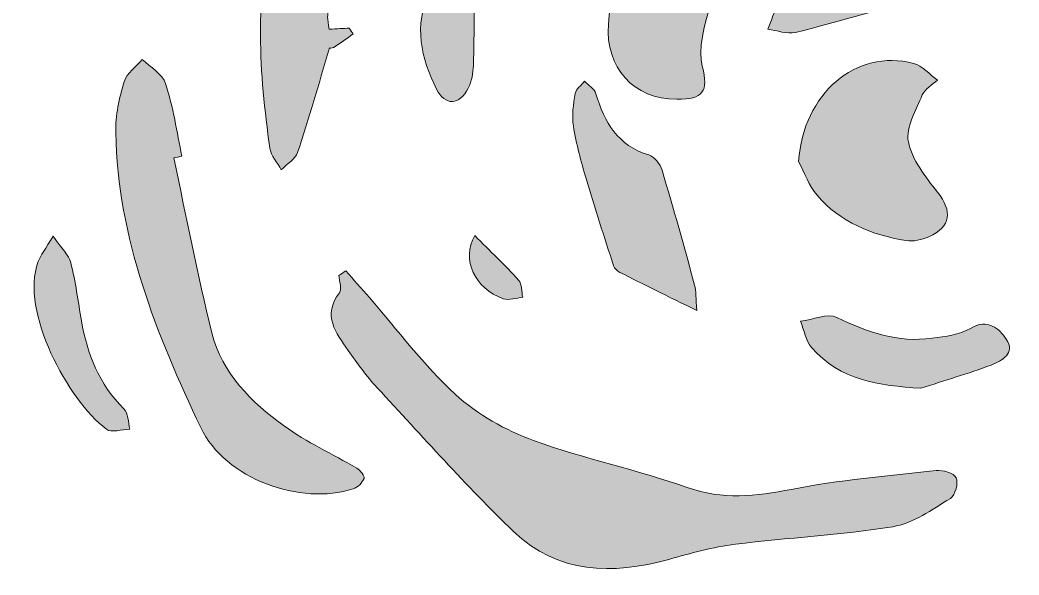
# Model space of a CAD drawing. Header units: centimetres. Extents: x -3.2 to 24.3, y 7.3 to 22.4.
# Drawn here: x 13.355 to 17.413, y 10.829 to 13.083 of the extents above; entities that cross this region are included whole.
import ezdxf

# ---------------------------------------------------------------- set-up
doc = ezdxf.new("R2010")
doc.units = ezdxf.units.CM
doc.header["$MEASUREMENT"] = 0
doc.layers.add('Layer 1', color=7, linetype='Continuous', lineweight=0)

msp = doc.modelspace()

# ---------------------------------------------------------------- hatches: boundary and pattern name
at = {"layer": 'Layer 1', "true_color": 0x000000, "transparency": 33554687}
h = msp.add_hatch(color=18, dxfattribs=at)
h.dxf.hatch_style = 2
edge = h.paths.add_edge_path()
edge.add_spline(control_points=[(14.6108, 13.0454), (14.6433, 13.0473), (14.668, 13.0488), (14.6927, 13.0502), (14.698, 13.0423), (14.7033, 13.0344), (14.7086, 13.0265), (14.6821, 13.008), (14.6561, 12.9888), (14.6288, 12.9716), (14.6219, 12.9673), (14.6109, 12.9696), (14.6125, 12.9697), (14.5687, 12.8242), (14.5289, 12.6836), (14.4826, 12.5452), (14.4733, 12.5175), (14.4391, 12.498), (14.4164, 12.4747), (14.4005, 12.504), (14.3745, 12.5318), (14.3702, 12.5627), (14.3271, 12.8684), (14.3055, 13.1742), (14.3855, 13.4783), (14.3976, 13.5245), (14.4043, 13.5728), (14.4076, 13.6205), (14.4276, 13.9138), (14.5632, 14.1587), (14.7329, 14.3872), (14.8091, 14.4898), (14.9011, 14.5805), (14.983, 14.679), (15.1055, 14.8261), (15.2622, 14.9059), (15.449, 14.9419), (15.5835, 14.9678), (15.7144, 15.0119), (15.847, 15.0477), (15.9149, 15.0661), (15.9822, 15.0903), (16.0513, 15.0993), (16.0853, 15.1037), (16.1229, 15.0794), (16.1589, 15.0681), (16.1362, 15.0408), (16.1184, 15.0059), (16.09, 14.9873), (15.9372, 14.8877), (15.7772, 14.7988), (15.6287, 14.6934), (15.4827, 14.5898), (15.3368, 14.4816), (15.2106, 14.3556), (15.0876, 14.2327), (14.9705, 14.0956), (14.885, 13.9453), (14.7455, 13.7003), (14.6456, 13.4354), (14.6112, 13.1511), (14.6089, 13.1321), (14.6054, 13.1131), (14.6047, 13.094), (14.6042, 13.0816), (14.6076, 13.0691), (14.6108, 13.0454)], knot_values=[0, 0, 0, 0, 1, 1, 1, 2, 2, 2, 3, 3, 3, 4, 4, 4, 5, 5, 5, 6, 6, 6, 7, 7, 7, 8, 8, 8, 9, 9, 9, 10, 10, 10, 11, 11, 11, 12, 12, 12, 13, 13, 13, 14, 14, 14, 15, 15, 15, 16, 16, 16, 17, 17, 17, 18, 18, 18, 19, 19, 19, 20, 20, 20, 21, 21, 21, 22, 22, 22, 22], degree=3, periodic=0)
h = msp.add_hatch(color=18, dxfattribs=at)
h.dxf.hatch_style = 2
edge = h.paths.add_edge_path()
edge.add_spline(control_points=[(19.4382, 13.2004), (19.3968, 13.2305), (19.359, 13.2692), (19.3131, 13.2892), (19.1207, 13.3727), (18.9184, 13.3919), (18.7106, 13.3722), (18.5493, 13.3568), (18.3869, 13.3304), (18.2261, 13.337), (18.0101, 13.3459), (17.8084, 13.2879), (17.6012, 13.2497), (17.422, 13.2167), (17.2374, 13.2116), (17.0589, 13.1761), (16.872, 13.1388), (16.6899, 13.0777), (16.5044, 13.0324), (16.4702, 13.024), (16.4298, 13.0409), (16.3923, 13.0461), (16.4085, 13.0793), (16.4159, 13.1262), (16.4425, 13.1432), (16.534, 13.2017), (16.6335, 13.2475), (16.7274, 13.3025), (16.773, 13.3292), (16.8129, 13.3656), (16.8554, 13.3976), (16.853, 13.4102), (16.8506, 13.4227), (16.8482, 13.4353), (16.7717, 13.4353), (16.6944, 13.4422), (16.6188, 13.4336), (16.5192, 13.4223), (16.4134, 13.416), (16.324, 13.3763), (16.204, 13.3231), (16.0937, 13.0229), (16.1264, 12.8951), (16.1529, 12.7914), (16.1297, 12.7614), (16.0225, 12.7611), (15.847, 12.7605), (15.7324, 12.891), (15.7448, 13.0666), (15.7724, 13.4562), (16.0271, 13.6591), (16.3781, 13.7388), (16.5825, 13.7853), (16.8001, 13.7721), (17.0062, 13.8133), (17.4759, 13.9072), (17.9306, 13.8038), (18.3893, 13.7368), (18.471, 13.7249), (18.5573, 13.7098), (18.6366, 13.7237), (18.764, 13.746), (18.8672, 13.8166), (18.9235, 13.9415), (18.9861, 14.0803), (19.0732, 14.2109), (19.045, 14.3771), (19.0401, 14.4061), (19.0675, 14.4603), (19.0923, 14.4695), (19.1243, 14.4813), (19.1752, 14.4698), (19.2066, 14.4502), (19.3103, 14.3855), (19.3248, 14.2203), (19.2636, 14.0843), (19.2157, 13.9778), (19.1896, 13.8615), (19.1541, 13.7495), (19.1337, 13.6852), (19.1662, 13.6472), (19.2242, 13.6383), (19.286, 13.6288), (19.352, 13.6215), (19.4123, 13.6331), (19.6221, 13.6735), (19.6803, 13.6445), (19.7562, 13.447), (19.7804, 13.3843), (19.8102, 13.3239), (19.837, 13.2622), (19.9019, 13.1128), (19.8698, 12.9929), (19.7527, 12.8834), (19.6368, 12.775), (19.5146, 12.7215), (19.3523, 12.7646), (19.1421, 12.8204), (18.9275, 12.8597), (18.7171, 12.9146), (18.6544, 12.9309), (18.5935, 12.9688), (18.5426, 13.0101), (18.516, 13.0317), (18.4973, 13.0853), (18.5042, 13.1184), (18.5091, 13.1417), (18.5624, 13.1689), (18.595, 13.1702), (18.7546, 13.1762), (18.9145, 13.177), (19.0742, 13.1741), (19.1904, 13.1719), (19.3063, 13.1609), (19.4224, 13.1538), (19.4277, 13.1693), (19.433, 13.1848), (19.4382, 13.2004)], knot_values=[0, 0, 0, 0, 1, 1, 1, 2, 2, 2, 3, 3, 3, 4, 4, 4, 5, 5, 5, 6, 6, 6, 7, 7, 7, 8, 8, 8, 9, 9, 9, 10, 10, 10, 11, 11, 11, 12, 12, 12, 13, 13, 13, 14, 14, 14, 15, 15, 15, 16, 16, 16, 17, 17, 17, 18, 18, 18, 19, 19, 19, 20, 20, 20, 21, 21, 21, 22, 22, 22, 23, 23, 23, 24, 24, 24, 25, 25, 25, 26, 26, 26, 27, 27, 27, 28, 28, 28, 29, 29, 29, 30, 30, 30, 31, 31, 31, 32, 32, 32, 33, 33, 33, 34, 34, 34, 35, 35, 35, 36, 36, 36, 37, 37, 37, 38, 38, 38, 39, 39, 39, 39], degree=3, periodic=0)
h = msp.add_hatch(color=18, dxfattribs=at)
h.dxf.hatch_style = 2
edge = h.paths.add_edge_path()
edge.add_spline(control_points=[(15.306, 13.7842), (15.3133, 13.7489), (15.329, 13.7207), (15.3208, 13.7056), (15.1819, 13.451), (15.2059, 13.1724), (15.1967, 12.8985), (15.1956, 12.8674), (15.1896, 12.8338), (15.1759, 12.8063), (15.1415, 12.7368), (15.0819, 12.7332), (15.0469, 12.8022), (14.9829, 12.9284), (14.9554, 13.0599), (15.0167, 13.1982), (15.0304, 13.229), (15.0308, 13.2662), (15.0346, 13.3007), (15.0518, 13.4548), (15.0779, 13.6055), (15.2009, 13.7165), (15.2263, 13.7394), (15.2589, 13.7543), (15.306, 13.7842)], knot_values=[0, 0, 0, 0, 1, 1, 1, 2, 2, 2, 3, 3, 3, 4, 4, 4, 5, 5, 5, 6, 6, 6, 7, 7, 7, 8, 8, 8, 8], degree=3, periodic=0)
h = msp.add_hatch(color=18, dxfattribs=at)
h.dxf.hatch_style = 2
edge = h.paths.add_edge_path()
edge.add_spline(control_points=[(16.5175, 12.509), (16.5362, 12.7828), (16.7501, 12.9691), (16.9841, 12.9064), (17.02, 12.8968), (17.0493, 12.8623), (17.0817, 12.8394), (17.0605, 12.8195), (17.0302, 12.8035), (17.02, 12.7791), (16.9941, 12.7172), (16.9518, 12.6464), (16.9633, 12.5886), (16.9778, 12.5152), (17.0326, 12.4461), (17.0815, 12.3842), (17.1431, 12.3061), (17.1371, 12.244), (17.046, 12.2029), (17.0181, 12.1904), (16.9828, 12.1823), (16.9534, 12.1872), (16.8144, 12.2104), (16.6864, 12.2616), (16.5925, 12.3712), (16.5593, 12.4101), (16.542, 12.4627), (16.5175, 12.509)], knot_values=[0, 0, 0, 0, 1, 1, 1, 2, 2, 2, 3, 3, 3, 4, 4, 4, 5, 5, 5, 6, 6, 6, 7, 7, 7, 8, 8, 8, 9, 9, 9, 9], degree=3, periodic=0)
h = msp.add_hatch(color=18, dxfattribs=at)
h.dxf.hatch_style = 2
edge = h.paths.add_edge_path()
edge.add_spline(control_points=[(13.9795, 12.5227), (14.0305, 12.2861), (14.076, 12.0481), (14.1342, 11.8133), (14.1753, 11.6475), (14.2954, 11.5312), (14.428, 11.4345), (14.5193, 11.368), (14.6248, 11.3211), (14.7227, 11.2634), (14.7369, 11.255), (14.7561, 11.2306), (14.7525, 11.2217), (14.7456, 11.2042), (14.7267, 11.1851), (14.7086, 11.1792), (14.4954, 11.1099), (14.1882, 11.2194), (14.0892, 11.4281), (13.9093, 11.8071), (13.7521, 12.1968), (13.744, 12.6262), (13.7427, 12.695), (13.7581, 12.7662), (13.7782, 12.8326), (13.7887, 12.867), (13.8263, 12.8933), (13.8516, 12.9232), (13.8844, 12.8908), (13.9338, 12.8639), (13.9465, 12.825), (13.9776, 12.7296), (13.9918, 12.6287), (14.0128, 12.53), (14.0017, 12.5276), (13.9906, 12.5251), (13.9795, 12.5227)], knot_values=[0, 0, 0, 0, 1, 1, 1, 2, 2, 2, 3, 3, 3, 4, 4, 4, 5, 5, 5, 6, 6, 6, 7, 7, 7, 8, 8, 8, 9, 9, 9, 10, 10, 10, 11, 11, 11, 12, 12, 12, 12], degree=3, periodic=0)
h = msp.add_hatch(color=18, dxfattribs=at)
h.dxf.hatch_style = 2
edge = h.paths.add_edge_path()
edge.add_spline(control_points=[(16.1041, 11.9029), (15.9842, 11.9622), (15.8877, 12.0095), (15.7918, 12.058), (15.7812, 12.0634), (15.7696, 12.0743), (15.7661, 12.0852), (15.7279, 12.2027), (15.6896, 12.3203), (15.6546, 12.4388), (15.6338, 12.5088), (15.6143, 12.5798), (15.603, 12.6517), (15.5961, 12.6948), (15.6026, 12.7412), (15.6102, 12.7848), (15.6133, 12.803), (15.6348, 12.8181), (15.6479, 12.8345), (15.6638, 12.8178), (15.6885, 12.8036), (15.6943, 12.7839), (15.7284, 12.6676), (15.7832, 12.5733), (15.9091, 12.535), (15.9317, 12.5281), (15.9555, 12.4974), (15.9629, 12.473), (16.0096, 12.3184), (16.0526, 12.1627), (16.095, 12.0068), (16.102, 11.9811), (16.1, 11.953), (16.1041, 11.9029)], knot_values=[0, 0, 0, 0, 1, 1, 1, 2, 2, 2, 3, 3, 3, 4, 4, 4, 5, 5, 5, 6, 6, 6, 7, 7, 7, 8, 8, 8, 9, 9, 9, 10, 10, 10, 11, 11, 11, 11], degree=3, periodic=0)
h = msp.add_hatch(color=18, dxfattribs=at)
h.dxf.hatch_style = 2
edge = h.paths.add_edge_path()
edge.add_spline(control_points=[(13.4896, 12.2056), (13.5245, 12.1547), (13.5535, 12.1287), (13.5614, 12.0975), (13.581, 12.0201), (13.5908, 11.9403), (13.6046, 11.8615), (13.6282, 11.7262), (13.6759, 11.6036), (13.777, 11.5046), (13.7951, 11.4869), (13.794, 11.4498), (13.8017, 11.4216), (13.7691, 11.4207), (13.7258, 11.4058), (13.7058, 11.4212), (13.5495, 11.5408), (13.3551, 11.9), (13.4282, 12.1), (13.4388, 12.1289), (13.4592, 12.154), (13.4896, 12.2056)], knot_values=[0, 0, 0, 0, 1, 1, 1, 2, 2, 2, 3, 3, 3, 4, 4, 4, 5, 5, 5, 6, 6, 6, 7, 7, 7, 7], degree=3, periodic=0)
h = msp.add_hatch(color=18, dxfattribs=at)
h.dxf.hatch_style = 2
edge = h.paths.add_edge_path()
edge.add_spline(control_points=[(15.2024, 12.2073), (15.2633, 12.1463), (15.3246, 12.0884), (15.3809, 12.0259), (15.3947, 12.0106), (15.392, 11.9804), (15.3968, 11.957), (15.3705, 11.9547), (15.3409, 11.9434), (15.3182, 11.9514), (15.2017, 11.9924), (15.1472, 12.1099), (15.2024, 12.2073)], knot_values=[0, 0, 0, 0, 1, 1, 1, 2, 2, 2, 3, 3, 3, 4, 4, 4, 4], degree=3, periodic=0)
h = msp.add_hatch(color=18, dxfattribs=at)
h.dxf.hatch_style = 2
edge = h.paths.add_edge_path()
edge.add_spline(control_points=[(14.6784, 12.0644), (14.7104, 12.0281), (14.7424, 11.992), (14.7742, 11.9556), (14.8895, 11.8234), (14.995, 11.6805), (15.1235, 11.5627), (15.2125, 11.4811), (15.3272, 11.4173), (15.4414, 11.3755), (15.6452, 11.301), (15.8603, 11.2573), (16.0651, 11.1849), (16.2096, 11.1338), (16.3437, 11.1489), (16.4882, 11.1771), (16.6816, 11.2149), (16.8793, 11.2316), (17.0756, 11.2533), (17.103, 11.2563), (17.1486, 11.2432), (17.1575, 11.2243), (17.1673, 11.2035), (17.1536, 11.1523), (17.1342, 11.1405), (17.0598, 11.0951), (16.9824, 11.0388), (16.8998, 11.0254), (16.6885, 10.9912), (16.4735, 10.9811), (16.2608, 10.9544), (16.1694, 10.9429), (16.0792, 10.9175), (15.9901, 10.8928), (15.7609, 10.8293), (15.5389, 10.8342), (15.3597, 11.0062), (15.1664, 11.1918), (14.9884, 11.3934), (14.8057, 11.5898), (14.7622, 11.6365), (14.7247, 11.6892), (14.6882, 11.7416), (14.6387, 11.8126), (14.5815, 11.8829), (14.6526, 11.9753), (14.6638, 11.9899), (14.6519, 12.0221), (14.6507, 12.0462), (14.6599, 12.0523), (14.6692, 12.0583), (14.6784, 12.0644)], knot_values=[0, 0, 0, 0, 1, 1, 1, 2, 2, 2, 3, 3, 3, 4, 4, 4, 5, 5, 5, 6, 6, 6, 7, 7, 7, 8, 8, 8, 9, 9, 9, 10, 10, 10, 11, 11, 11, 12, 12, 12, 13, 13, 13, 14, 14, 14, 15, 15, 15, 16, 16, 16, 17, 17, 17, 17], degree=3, periodic=0)
h = msp.add_hatch(color=18, dxfattribs=at)
h.dxf.hatch_style = 2
edge = h.paths.add_edge_path()
edge.add_spline(control_points=[(17.0137, 11.5877), (16.8426, 11.5991), (16.6858, 11.6189), (16.5704, 11.753), (16.5464, 11.7809), (16.5399, 11.8238), (16.5254, 11.8598), (16.5751, 11.8661), (16.6347, 11.8932), (16.6727, 11.875), (16.7967, 11.8156), (16.921, 11.7719), (17.0596, 11.7905), (17.1126, 11.7976), (17.1705, 11.8048), (17.215, 11.8308), (17.2868, 11.8728), (17.3319, 11.8292), (17.3611, 11.7868), (17.3995, 11.731), (17.3446, 11.6987), (17.2997, 11.682), (17.2057, 11.6471), (17.1092, 11.6187), (17.0137, 11.5877)], knot_values=[0, 0, 0, 0, 1, 1, 1, 2, 2, 2, 3, 3, 3, 4, 4, 4, 5, 5, 5, 6, 6, 6, 7, 7, 7, 8, 8, 8, 8], degree=3, periodic=0)

# ---------------------------------------------------------------- linework, layer by layer
at = {"layer": 'Layer 1', "color": 18, "lineweight": 0, "true_color": 0x000000}
for points, knots in [([(14.6108, 13.0454), (14.6433, 13.0473), (14.668, 13.0488), (14.6927, 13.0502), (14.698, 13.0423), (14.7033, 13.0344), (14.7086, 13.0265), (14.6821, 13.008), (14.6561, 12.9888), (14.6288, 12.9716), (14.6219, 12.9673), (14.6109, 12.9696), (14.6125, 12.9697), (14.5687, 12.8242), (14.5289, 12.6836), (14.4826, 12.5452), (14.4733, 12.5175), (14.4391, 12.498), (14.4164, 12.4747), (14.4005, 12.504), (14.3745, 12.5318), (14.3702, 12.5627), (14.3271, 12.8684), (14.3055, 13.1742), (14.3855, 13.4783), (14.3976, 13.5245), (14.4043, 13.5728), (14.4076, 13.6205), (14.4276, 13.9138), (14.5632, 14.1587), (14.7329, 14.3872), (14.8091, 14.4898), (14.9011, 14.5805), (14.983, 14.679), (15.1055, 14.8261), (15.2622, 14.9059), (15.449, 14.9419), (15.5835, 14.9678), (15.7144, 15.0119), (15.847, 15.0477), (15.9149, 15.0661), (15.9822, 15.0903), (16.0513, 15.0993), (16.0853, 15.1037), (16.1229, 15.0794), (16.1589, 15.0681), (16.1362, 15.0408), (16.1184, 15.0059), (16.09, 14.9873), (15.9372, 14.8877), (15.7772, 14.7988), (15.6287, 14.6934), (15.4827, 14.5898), (15.3368, 14.4816), (15.2106, 14.3556), (15.0876, 14.2327), (14.9705, 14.0956), (14.885, 13.9453), (14.7455, 13.7003), (14.6456, 13.4354), (14.6112, 13.1511), (14.6089, 13.1321), (14.6054, 13.1131), (14.6047, 13.094), (14.6042, 13.0816), (14.6076, 13.0691), (14.6108, 13.0454)], [0, 0, 0, 0, 1, 1, 1, 2, 2, 2, 3, 3, 3, 4, 4, 4, 5, 5, 5, 6, 6, 6, 7, 7, 7, 8, 8, 8, 9, 9, 9, 10, 10, 10, 11, 11, 11, 12, 12, 12, 13, 13, 13, 14, 14, 14, 15, 15, 15, 16, 16, 16, 17, 17, 17, 18, 18, 18, 19, 19, 19, 20, 20, 20, 21, 21, 21, 22, 22, 22, 22]), ([(14.6108, 13.0454), (14.6433, 13.0473), (14.668, 13.0488), (14.6927, 13.0502), (14.698, 13.0423), (14.7033, 13.0344), (14.7086, 13.0265), (14.6821, 13.008), (14.6561, 12.9888), (14.6288, 12.9716), (14.6219, 12.9673), (14.6109, 12.9696), (14.6125, 12.9697), (14.5687, 12.8242), (14.5289, 12.6836), (14.4826, 12.5452), (14.4733, 12.5175), (14.4391, 12.498), (14.4164, 12.4747), (14.4005, 12.504), (14.3745, 12.5318), (14.3702, 12.5627), (14.3271, 12.8684), (14.3055, 13.1742), (14.3855, 13.4783), (14.3976, 13.5245), (14.4043, 13.5728), (14.4076, 13.6205), (14.4276, 13.9138), (14.5632, 14.1587), (14.7329, 14.3872), (14.8091, 14.4898), (14.9011, 14.5805), (14.983, 14.679), (15.1055, 14.8261), (15.2622, 14.9059), (15.449, 14.9419), (15.5835, 14.9678), (15.7144, 15.0119), (15.847, 15.0477), (15.9149, 15.0661), (15.9822, 15.0903), (16.0513, 15.0993), (16.0853, 15.1037), (16.1229, 15.0794), (16.1589, 15.0681), (16.1362, 15.0408), (16.1184, 15.0059), (16.09, 14.9873), (15.9372, 14.8877), (15.7772, 14.7988), (15.6287, 14.6934), (15.4827, 14.5898), (15.3368, 14.4816), (15.2106, 14.3556), (15.0876, 14.2327), (14.9705, 14.0956), (14.885, 13.9453), (14.7455, 13.7003), (14.6456, 13.4354), (14.6112, 13.1511), (14.6089, 13.1321), (14.6054, 13.1131), (14.6047, 13.094), (14.6042, 13.0816), (14.6076, 13.0691), (14.6108, 13.0454)], [0, 0, 0, 0, 1, 1, 1, 2, 2, 2, 3, 3, 3, 4, 4, 4, 5, 5, 5, 6, 6, 6, 7, 7, 7, 8, 8, 8, 9, 9, 9, 10, 10, 10, 11, 11, 11, 12, 12, 12, 13, 13, 13, 14, 14, 14, 15, 15, 15, 16, 16, 16, 17, 17, 17, 18, 18, 18, 19, 19, 19, 20, 20, 20, 21, 21, 21, 22, 22, 22, 22]), ([(19.4382, 13.2004), (19.3968, 13.2305), (19.359, 13.2692), (19.3131, 13.2892), (19.1207, 13.3727), (18.9184, 13.3919), (18.7106, 13.3722), (18.5493, 13.3568), (18.3869, 13.3304), (18.2261, 13.337), (18.0101, 13.3459), (17.8084, 13.2879), (17.6012, 13.2497), (17.422, 13.2167), (17.2374, 13.2116), (17.0589, 13.1761), (16.872, 13.1388), (16.6899, 13.0777), (16.5044, 13.0324), (16.4702, 13.024), (16.4298, 13.0409), (16.3923, 13.0461), (16.4085, 13.0793), (16.4159, 13.1262), (16.4425, 13.1432), (16.534, 13.2017), (16.6335, 13.2475), (16.7274, 13.3025), (16.773, 13.3292), (16.8129, 13.3656), (16.8554, 13.3976), (16.853, 13.4102), (16.8506, 13.4227), (16.8482, 13.4353), (16.7717, 13.4353), (16.6944, 13.4422), (16.6188, 13.4336), (16.5192, 13.4223), (16.4134, 13.416), (16.324, 13.3763), (16.204, 13.3231), (16.0937, 13.0229), (16.1264, 12.8951), (16.1529, 12.7914), (16.1297, 12.7614), (16.0225, 12.7611), (15.847, 12.7605), (15.7324, 12.891), (15.7448, 13.0666), (15.7724, 13.4562), (16.0271, 13.6591), (16.3781, 13.7388), (16.5825, 13.7853), (16.8001, 13.7721), (17.0062, 13.8133), (17.4759, 13.9072), (17.9306, 13.8038), (18.3893, 13.7368), (18.471, 13.7249), (18.5573, 13.7098), (18.6366, 13.7237), (18.764, 13.746), (18.8672, 13.8166), (18.9235, 13.9415), (18.9861, 14.0803), (19.0732, 14.2109), (19.045, 14.3771), (19.0401, 14.4061), (19.0675, 14.4603), (19.0923, 14.4695), (19.1243, 14.4813), (19.1752, 14.4698), (19.2066, 14.4502), (19.3103, 14.3855), (19.3248, 14.2203), (19.2636, 14.0843), (19.2157, 13.9778), (19.1896, 13.8615), (19.1541, 13.7495), (19.1337, 13.6852), (19.1662, 13.6472), (19.2242, 13.6383), (19.286, 13.6288), (19.352, 13.6215), (19.4123, 13.6331), (19.6221, 13.6735), (19.6803, 13.6445), (19.7562, 13.447), (19.7804, 13.3843), (19.8102, 13.3239), (19.837, 13.2622), (19.9019, 13.1128), (19.8698, 12.9929), (19.7527, 12.8834), (19.6368, 12.775), (19.5146, 12.7215), (19.3523, 12.7646), (19.1421, 12.8204), (18.9275, 12.8597), (18.7171, 12.9146), (18.6544, 12.9309), (18.5935, 12.9688), (18.5426, 13.0101), (18.516, 13.0317), (18.4973, 13.0853), (18.5042, 13.1184), (18.5091, 13.1417), (18.5624, 13.1689), (18.595, 13.1702), (18.7546, 13.1762), (18.9145, 13.177), (19.0742, 13.1741), (19.1904, 13.1719), (19.3063, 13.1609), (19.4224, 13.1538), (19.4277, 13.1693), (19.433, 13.1848), (19.4382, 13.2004)], [0, 0, 0, 0, 1, 1, 1, 2, 2, 2, 3, 3, 3, 4, 4, 4, 5, 5, 5, 6, 6, 6, 7, 7, 7, 8, 8, 8, 9, 9, 9, 10, 10, 10, 11, 11, 11, 12, 12, 12, 13, 13, 13, 14, 14, 14, 15, 15, 15, 16, 16, 16, 17, 17, 17, 18, 18, 18, 19, 19, 19, 20, 20, 20, 21, 21, 21, 22, 22, 22, 23, 23, 23, 24, 24, 24, 25, 25, 25, 26, 26, 26, 27, 27, 27, 28, 28, 28, 29, 29, 29, 30, 30, 30, 31, 31, 31, 32, 32, 32, 33, 33, 33, 34, 34, 34, 35, 35, 35, 36, 36, 36, 37, 37, 37, 38, 38, 38, 39, 39, 39, 39]), ([(19.4382, 13.2004), (19.3968, 13.2305), (19.359, 13.2692), (19.3131, 13.2892), (19.1207, 13.3727), (18.9184, 13.3919), (18.7106, 13.3722), (18.5493, 13.3568), (18.3869, 13.3304), (18.2261, 13.337), (18.0101, 13.3459), (17.8084, 13.2879), (17.6012, 13.2497), (17.422, 13.2167), (17.2374, 13.2116), (17.0589, 13.1761), (16.872, 13.1388), (16.6899, 13.0777), (16.5044, 13.0324), (16.4702, 13.024), (16.4298, 13.0409), (16.3923, 13.0461), (16.4085, 13.0793), (16.4159, 13.1262), (16.4425, 13.1432), (16.534, 13.2017), (16.6335, 13.2475), (16.7274, 13.3025), (16.773, 13.3292), (16.8129, 13.3656), (16.8554, 13.3976), (16.853, 13.4102), (16.8506, 13.4227), (16.8482, 13.4353), (16.7717, 13.4353), (16.6944, 13.4422), (16.6188, 13.4336), (16.5192, 13.4223), (16.4134, 13.416), (16.324, 13.3763), (16.204, 13.3231), (16.0937, 13.0229), (16.1264, 12.8951), (16.1529, 12.7914), (16.1297, 12.7614), (16.0225, 12.7611), (15.847, 12.7605), (15.7324, 12.891), (15.7448, 13.0666), (15.7724, 13.4562), (16.0271, 13.6591), (16.3781, 13.7388), (16.5825, 13.7853), (16.8001, 13.7721), (17.0062, 13.8133), (17.4759, 13.9072), (17.9306, 13.8038), (18.3893, 13.7368), (18.471, 13.7249), (18.5573, 13.7098), (18.6366, 13.7237), (18.764, 13.746), (18.8672, 13.8166), (18.9235, 13.9415), (18.9861, 14.0803), (19.0732, 14.2109), (19.045, 14.3771), (19.0401, 14.4061), (19.0675, 14.4603), (19.0923, 14.4695), (19.1243, 14.4813), (19.1752, 14.4698), (19.2066, 14.4502), (19.3103, 14.3855), (19.3248, 14.2203), (19.2636, 14.0843), (19.2157, 13.9778), (19.1896, 13.8615), (19.1541, 13.7495), (19.1337, 13.6852), (19.1662, 13.6472), (19.2242, 13.6383), (19.286, 13.6288), (19.352, 13.6215), (19.4123, 13.6331), (19.6221, 13.6735), (19.6803, 13.6445), (19.7562, 13.447), (19.7804, 13.3843), (19.8102, 13.3239), (19.837, 13.2622), (19.9019, 13.1128), (19.8698, 12.9929), (19.7527, 12.8834), (19.6368, 12.775), (19.5146, 12.7215), (19.3523, 12.7646), (19.1421, 12.8204), (18.9275, 12.8597), (18.7171, 12.9146), (18.6544, 12.9309), (18.5935, 12.9688), (18.5426, 13.0101), (18.516, 13.0317), (18.4973, 13.0853), (18.5042, 13.1184), (18.5091, 13.1417), (18.5624, 13.1689), (18.595, 13.1702), (18.7546, 13.1762), (18.9145, 13.177), (19.0742, 13.1741), (19.1904, 13.1719), (19.3063, 13.1609), (19.4224, 13.1538), (19.4277, 13.1693), (19.433, 13.1848), (19.4382, 13.2004)], [0, 0, 0, 0, 1, 1, 1, 2, 2, 2, 3, 3, 3, 4, 4, 4, 5, 5, 5, 6, 6, 6, 7, 7, 7, 8, 8, 8, 9, 9, 9, 10, 10, 10, 11, 11, 11, 12, 12, 12, 13, 13, 13, 14, 14, 14, 15, 15, 15, 16, 16, 16, 17, 17, 17, 18, 18, 18, 19, 19, 19, 20, 20, 20, 21, 21, 21, 22, 22, 22, 23, 23, 23, 24, 24, 24, 25, 25, 25, 26, 26, 26, 27, 27, 27, 28, 28, 28, 29, 29, 29, 30, 30, 30, 31, 31, 31, 32, 32, 32, 33, 33, 33, 34, 34, 34, 35, 35, 35, 36, 36, 36, 37, 37, 37, 38, 38, 38, 39, 39, 39, 39]), ([(15.306, 13.7842), (15.3133, 13.7489), (15.329, 13.7207), (15.3208, 13.7056), (15.1819, 13.451), (15.2059, 13.1724), (15.1967, 12.8985), (15.1956, 12.8674), (15.1896, 12.8338), (15.1759, 12.8063), (15.1415, 12.7368), (15.0819, 12.7332), (15.0469, 12.8022), (14.9829, 12.9284), (14.9554, 13.0599), (15.0167, 13.1982), (15.0304, 13.229), (15.0308, 13.2662), (15.0346, 13.3007), (15.0518, 13.4548), (15.0779, 13.6055), (15.2009, 13.7165), (15.2263, 13.7394), (15.2589, 13.7543), (15.306, 13.7842)], [0, 0, 0, 0, 1, 1, 1, 2, 2, 2, 3, 3, 3, 4, 4, 4, 5, 5, 5, 6, 6, 6, 7, 7, 7, 8, 8, 8, 8]), ([(15.306, 13.7842), (15.3133, 13.7489), (15.329, 13.7207), (15.3208, 13.7056), (15.1819, 13.451), (15.2059, 13.1724), (15.1967, 12.8985), (15.1956, 12.8674), (15.1896, 12.8338), (15.1759, 12.8063), (15.1415, 12.7368), (15.0819, 12.7332), (15.0469, 12.8022), (14.9829, 12.9284), (14.9554, 13.0599), (15.0167, 13.1982), (15.0304, 13.229), (15.0308, 13.2662), (15.0346, 13.3007), (15.0518, 13.4548), (15.0779, 13.6055), (15.2009, 13.7165), (15.2263, 13.7394), (15.2589, 13.7543), (15.306, 13.7842)], [0, 0, 0, 0, 1, 1, 1, 2, 2, 2, 3, 3, 3, 4, 4, 4, 5, 5, 5, 6, 6, 6, 7, 7, 7, 8, 8, 8, 8]), ([(16.5175, 12.509), (16.5362, 12.7828), (16.7501, 12.9691), (16.9841, 12.9064), (17.02, 12.8968), (17.0493, 12.8623), (17.0817, 12.8394), (17.0605, 12.8195), (17.0302, 12.8035), (17.02, 12.7791), (16.9941, 12.7172), (16.9518, 12.6464), (16.9633, 12.5886), (16.9778, 12.5152), (17.0326, 12.4461), (17.0815, 12.3842), (17.1431, 12.3061), (17.1371, 12.244), (17.046, 12.2029), (17.0181, 12.1904), (16.9828, 12.1823), (16.9534, 12.1872), (16.8144, 12.2104), (16.6864, 12.2616), (16.5925, 12.3712), (16.5593, 12.4101), (16.542, 12.4627), (16.5175, 12.509)], [0, 0, 0, 0, 1, 1, 1, 2, 2, 2, 3, 3, 3, 4, 4, 4, 5, 5, 5, 6, 6, 6, 7, 7, 7, 8, 8, 8, 9, 9, 9, 9]), ([(16.5175, 12.509), (16.5362, 12.7828), (16.7501, 12.9691), (16.9841, 12.9064), (17.02, 12.8968), (17.0493, 12.8623), (17.0817, 12.8394), (17.0605, 12.8195), (17.0302, 12.8035), (17.02, 12.7791), (16.9941, 12.7172), (16.9518, 12.6464), (16.9633, 12.5886), (16.9778, 12.5152), (17.0326, 12.4461), (17.0815, 12.3842), (17.1431, 12.3061), (17.1371, 12.244), (17.046, 12.2029), (17.0181, 12.1904), (16.9828, 12.1823), (16.9534, 12.1872), (16.8144, 12.2104), (16.6864, 12.2616), (16.5925, 12.3712), (16.5593, 12.4101), (16.542, 12.4627), (16.5175, 12.509)], [0, 0, 0, 0, 1, 1, 1, 2, 2, 2, 3, 3, 3, 4, 4, 4, 5, 5, 5, 6, 6, 6, 7, 7, 7, 8, 8, 8, 9, 9, 9, 9]), ([(13.9795, 12.5227), (14.0305, 12.2861), (14.076, 12.0481), (14.1342, 11.8133), (14.1753, 11.6475), (14.2954, 11.5312), (14.428, 11.4345), (14.5193, 11.368), (14.6248, 11.3211), (14.7227, 11.2634), (14.7369, 11.255), (14.7561, 11.2306), (14.7525, 11.2217), (14.7456, 11.2042), (14.7267, 11.1851), (14.7086, 11.1792), (14.4954, 11.1099), (14.1882, 11.2194), (14.0892, 11.4281), (13.9093, 11.8071), (13.7521, 12.1968), (13.744, 12.6262), (13.7427, 12.695), (13.7581, 12.7662), (13.7782, 12.8326), (13.7887, 12.867), (13.8263, 12.8933), (13.8516, 12.9232), (13.8844, 12.8908), (13.9338, 12.8639), (13.9465, 12.825), (13.9776, 12.7296), (13.9918, 12.6287), (14.0128, 12.53), (14.0017, 12.5276), (13.9906, 12.5251), (13.9795, 12.5227)], [0, 0, 0, 0, 1, 1, 1, 2, 2, 2, 3, 3, 3, 4, 4, 4, 5, 5, 5, 6, 6, 6, 7, 7, 7, 8, 8, 8, 9, 9, 9, 10, 10, 10, 11, 11, 11, 12, 12, 12, 12]), ([(13.9795, 12.5227), (14.0305, 12.2861), (14.076, 12.0481), (14.1342, 11.8133), (14.1753, 11.6475), (14.2954, 11.5312), (14.428, 11.4345), (14.5193, 11.368), (14.6248, 11.3211), (14.7227, 11.2634), (14.7369, 11.255), (14.7561, 11.2306), (14.7525, 11.2217), (14.7456, 11.2042), (14.7267, 11.1851), (14.7086, 11.1792), (14.4954, 11.1099), (14.1882, 11.2194), (14.0892, 11.4281), (13.9093, 11.8071), (13.7521, 12.1968), (13.744, 12.6262), (13.7427, 12.695), (13.7581, 12.7662), (13.7782, 12.8326), (13.7887, 12.867), (13.8263, 12.8933), (13.8516, 12.9232), (13.8844, 12.8908), (13.9338, 12.8639), (13.9465, 12.825), (13.9776, 12.7296), (13.9918, 12.6287), (14.0128, 12.53), (14.0017, 12.5276), (13.9906, 12.5251), (13.9795, 12.5227)], [0, 0, 0, 0, 1, 1, 1, 2, 2, 2, 3, 3, 3, 4, 4, 4, 5, 5, 5, 6, 6, 6, 7, 7, 7, 8, 8, 8, 9, 9, 9, 10, 10, 10, 11, 11, 11, 12, 12, 12, 12]), ([(16.1041, 11.9029), (15.9842, 11.9622), (15.8877, 12.0095), (15.7918, 12.058), (15.7812, 12.0634), (15.7696, 12.0743), (15.7661, 12.0852), (15.7279, 12.2027), (15.6896, 12.3203), (15.6546, 12.4388), (15.6338, 12.5088), (15.6143, 12.5798), (15.603, 12.6517), (15.5961, 12.6948), (15.6026, 12.7412), (15.6102, 12.7848), (15.6133, 12.803), (15.6348, 12.8181), (15.6479, 12.8345), (15.6638, 12.8178), (15.6885, 12.8036), (15.6943, 12.7839), (15.7284, 12.6676), (15.7832, 12.5733), (15.9091, 12.535), (15.9317, 12.5281), (15.9555, 12.4974), (15.9629, 12.473), (16.0096, 12.3184), (16.0526, 12.1627), (16.095, 12.0068), (16.102, 11.9811), (16.1, 11.953), (16.1041, 11.9029)], [0, 0, 0, 0, 1, 1, 1, 2, 2, 2, 3, 3, 3, 4, 4, 4, 5, 5, 5, 6, 6, 6, 7, 7, 7, 8, 8, 8, 9, 9, 9, 10, 10, 10, 11, 11, 11, 11]), ([(16.1041, 11.9029), (15.9842, 11.9622), (15.8877, 12.0095), (15.7918, 12.058), (15.7812, 12.0634), (15.7696, 12.0743), (15.7661, 12.0852), (15.7279, 12.2027), (15.6896, 12.3203), (15.6546, 12.4388), (15.6338, 12.5088), (15.6143, 12.5798), (15.603, 12.6517), (15.5961, 12.6948), (15.6026, 12.7412), (15.6102, 12.7848), (15.6133, 12.803), (15.6348, 12.8181), (15.6479, 12.8345), (15.6638, 12.8178), (15.6885, 12.8036), (15.6943, 12.7839), (15.7284, 12.6676), (15.7832, 12.5733), (15.9091, 12.535), (15.9317, 12.5281), (15.9555, 12.4974), (15.9629, 12.473), (16.0096, 12.3184), (16.0526, 12.1627), (16.095, 12.0068), (16.102, 11.9811), (16.1, 11.953), (16.1041, 11.9029)], [0, 0, 0, 0, 1, 1, 1, 2, 2, 2, 3, 3, 3, 4, 4, 4, 5, 5, 5, 6, 6, 6, 7, 7, 7, 8, 8, 8, 9, 9, 9, 10, 10, 10, 11, 11, 11, 11]), ([(13.4896, 12.2056), (13.5245, 12.1547), (13.5535, 12.1287), (13.5614, 12.0975), (13.581, 12.0201), (13.5908, 11.9403), (13.6046, 11.8615), (13.6282, 11.7262), (13.6759, 11.6036), (13.777, 11.5046), (13.7951, 11.4869), (13.794, 11.4498), (13.8017, 11.4216), (13.7691, 11.4207), (13.7258, 11.4058), (13.7058, 11.4212), (13.5495, 11.5408), (13.3551, 11.9), (13.4282, 12.1), (13.4388, 12.1289), (13.4592, 12.154), (13.4896, 12.2056)], [0, 0, 0, 0, 1, 1, 1, 2, 2, 2, 3, 3, 3, 4, 4, 4, 5, 5, 5, 6, 6, 6, 7, 7, 7, 7]), ([(13.4896, 12.2056), (13.5245, 12.1547), (13.5535, 12.1287), (13.5614, 12.0975), (13.581, 12.0201), (13.5908, 11.9403), (13.6046, 11.8615), (13.6282, 11.7262), (13.6759, 11.6036), (13.777, 11.5046), (13.7951, 11.4869), (13.794, 11.4498), (13.8017, 11.4216), (13.7691, 11.4207), (13.7258, 11.4058), (13.7058, 11.4212), (13.5495, 11.5408), (13.3551, 11.9), (13.4282, 12.1), (13.4388, 12.1289), (13.4592, 12.154), (13.4896, 12.2056)], [0, 0, 0, 0, 1, 1, 1, 2, 2, 2, 3, 3, 3, 4, 4, 4, 5, 5, 5, 6, 6, 6, 7, 7, 7, 7]), ([(15.2024, 12.2073), (15.2633, 12.1463), (15.3246, 12.0884), (15.3809, 12.0259), (15.3947, 12.0106), (15.392, 11.9804), (15.3968, 11.957), (15.3705, 11.9547), (15.3409, 11.9434), (15.3182, 11.9514), (15.2017, 11.9924), (15.1472, 12.1099), (15.2024, 12.2073)], [0, 0, 0, 0, 1, 1, 1, 2, 2, 2, 3, 3, 3, 4, 4, 4, 4]), ([(15.2024, 12.2073), (15.2633, 12.1463), (15.3246, 12.0884), (15.3809, 12.0259), (15.3947, 12.0106), (15.392, 11.9804), (15.3968, 11.957), (15.3705, 11.9547), (15.3409, 11.9434), (15.3182, 11.9514), (15.2017, 11.9924), (15.1472, 12.1099), (15.2024, 12.2073)], [0, 0, 0, 0, 1, 1, 1, 2, 2, 2, 3, 3, 3, 4, 4, 4, 4]), ([(14.6784, 12.0644), (14.7104, 12.0281), (14.7424, 11.992), (14.7742, 11.9556), (14.8895, 11.8234), (14.995, 11.6805), (15.1235, 11.5627), (15.2125, 11.4811), (15.3272, 11.4173), (15.4414, 11.3755), (15.6452, 11.301), (15.8603, 11.2573), (16.0651, 11.1849), (16.2096, 11.1338), (16.3437, 11.1489), (16.4882, 11.1771), (16.6816, 11.2149), (16.8793, 11.2316), (17.0756, 11.2533), (17.103, 11.2563), (17.1486, 11.2432), (17.1575, 11.2243), (17.1673, 11.2035), (17.1536, 11.1523), (17.1342, 11.1405), (17.0598, 11.0951), (16.9824, 11.0388), (16.8998, 11.0254), (16.6885, 10.9912), (16.4735, 10.9811), (16.2608, 10.9544), (16.1694, 10.9429), (16.0792, 10.9175), (15.9901, 10.8928), (15.7609, 10.8293), (15.5389, 10.8342), (15.3597, 11.0062), (15.1664, 11.1918), (14.9884, 11.3934), (14.8057, 11.5898), (14.7622, 11.6365), (14.7247, 11.6892), (14.6882, 11.7416), (14.6387, 11.8126), (14.5815, 11.8829), (14.6526, 11.9753), (14.6638, 11.9899), (14.6519, 12.0221), (14.6507, 12.0462), (14.6599, 12.0523), (14.6692, 12.0583), (14.6784, 12.0644)], [0, 0, 0, 0, 1, 1, 1, 2, 2, 2, 3, 3, 3, 4, 4, 4, 5, 5, 5, 6, 6, 6, 7, 7, 7, 8, 8, 8, 9, 9, 9, 10, 10, 10, 11, 11, 11, 12, 12, 12, 13, 13, 13, 14, 14, 14, 15, 15, 15, 16, 16, 16, 17, 17, 17, 17]), ([(14.6784, 12.0644), (14.7104, 12.0281), (14.7424, 11.992), (14.7742, 11.9556), (14.8895, 11.8234), (14.995, 11.6805), (15.1235, 11.5627), (15.2125, 11.4811), (15.3272, 11.4173), (15.4414, 11.3755), (15.6452, 11.301), (15.8603, 11.2573), (16.0651, 11.1849), (16.2096, 11.1338), (16.3437, 11.1489), (16.4882, 11.1771), (16.6816, 11.2149), (16.8793, 11.2316), (17.0756, 11.2533), (17.103, 11.2563), (17.1486, 11.2432), (17.1575, 11.2243), (17.1673, 11.2035), (17.1536, 11.1523), (17.1342, 11.1405), (17.0598, 11.0951), (16.9824, 11.0388), (16.8998, 11.0254), (16.6885, 10.9912), (16.4735, 10.9811), (16.2608, 10.9544), (16.1694, 10.9429), (16.0792, 10.9175), (15.9901, 10.8928), (15.7609, 10.8293), (15.5389, 10.8342), (15.3597, 11.0062), (15.1664, 11.1918), (14.9884, 11.3934), (14.8057, 11.5898), (14.7622, 11.6365), (14.7247, 11.6892), (14.6882, 11.7416), (14.6387, 11.8126), (14.5815, 11.8829), (14.6526, 11.9753), (14.6638, 11.9899), (14.6519, 12.0221), (14.6507, 12.0462), (14.6599, 12.0523), (14.6692, 12.0583), (14.6784, 12.0644)], [0, 0, 0, 0, 1, 1, 1, 2, 2, 2, 3, 3, 3, 4, 4, 4, 5, 5, 5, 6, 6, 6, 7, 7, 7, 8, 8, 8, 9, 9, 9, 10, 10, 10, 11, 11, 11, 12, 12, 12, 13, 13, 13, 14, 14, 14, 15, 15, 15, 16, 16, 16, 17, 17, 17, 17]), ([(17.0137, 11.5877), (16.8426, 11.5991), (16.6858, 11.6189), (16.5704, 11.753), (16.5464, 11.7809), (16.5399, 11.8238), (16.5254, 11.8598), (16.5751, 11.8661), (16.6347, 11.8932), (16.6727, 11.875), (16.7967, 11.8156), (16.921, 11.7719), (17.0596, 11.7905), (17.1126, 11.7976), (17.1705, 11.8048), (17.215, 11.8308), (17.2868, 11.8728), (17.3319, 11.8292), (17.3611, 11.7868), (17.3995, 11.731), (17.3446, 11.6987), (17.2997, 11.682), (17.2057, 11.6471), (17.1092, 11.6187), (17.0137, 11.5877)], [0, 0, 0, 0, 1, 1, 1, 2, 2, 2, 3, 3, 3, 4, 4, 4, 5, 5, 5, 6, 6, 6, 7, 7, 7, 8, 8, 8, 8]), ([(17.0137, 11.5877), (16.8426, 11.5991), (16.6858, 11.6189), (16.5704, 11.753), (16.5464, 11.7809), (16.5399, 11.8238), (16.5254, 11.8598), (16.5751, 11.8661), (16.6347, 11.8932), (16.6727, 11.875), (16.7967, 11.8156), (16.921, 11.7719), (17.0596, 11.7905), (17.1126, 11.7976), (17.1705, 11.8048), (17.215, 11.8308), (17.2868, 11.8728), (17.3319, 11.8292), (17.3611, 11.7868), (17.3995, 11.731), (17.3446, 11.6987), (17.2997, 11.682), (17.2057, 11.6471), (17.1092, 11.6187), (17.0137, 11.5877)], [0, 0, 0, 0, 1, 1, 1, 2, 2, 2, 3, 3, 3, 4, 4, 4, 5, 5, 5, 6, 6, 6, 7, 7, 7, 8, 8, 8, 8])]:
    msp.add_open_spline(points, degree=3, knots=knots, dxfattribs=at)
at = {"layer": 'Layer 1'}
for points, knots in [([(14.6108, 13.0454), (14.6433, 13.0473), (14.668, 13.0488), (14.6927, 13.0502), (14.698, 13.0423), (14.7033, 13.0344), (14.7086, 13.0265), (14.6821, 13.008), (14.6561, 12.9888), (14.6288, 12.9716), (14.6219, 12.9673), (14.6109, 12.9696), (14.6125, 12.9697), (14.5687, 12.8242), (14.5289, 12.6836), (14.4826, 12.5452), (14.4733, 12.5175), (14.4391, 12.498), (14.4164, 12.4747), (14.4005, 12.504), (14.3745, 12.5318), (14.3702, 12.5627), (14.3271, 12.8684), (14.3055, 13.1742), (14.3855, 13.4783), (14.3976, 13.5245), (14.4043, 13.5728), (14.4076, 13.6205), (14.4276, 13.9138), (14.5632, 14.1587), (14.7329, 14.3872), (14.8091, 14.4898), (14.9011, 14.5805), (14.983, 14.679), (15.1055, 14.8261), (15.2622, 14.9059), (15.449, 14.9419), (15.5835, 14.9678), (15.7144, 15.0119), (15.847, 15.0477), (15.9149, 15.0661), (15.9822, 15.0903), (16.0513, 15.0993), (16.0853, 15.1037), (16.1229, 15.0794), (16.1589, 15.0681), (16.1362, 15.0408), (16.1184, 15.0059), (16.09, 14.9873), (15.9372, 14.8877), (15.7772, 14.7988), (15.6287, 14.6934), (15.4827, 14.5898), (15.3368, 14.4816), (15.2106, 14.3556), (15.0876, 14.2327), (14.9705, 14.0956), (14.885, 13.9453), (14.7455, 13.7003), (14.6456, 13.4354), (14.6112, 13.1511), (14.6089, 13.1321), (14.6054, 13.1131), (14.6047, 13.094), (14.6042, 13.0816), (14.6076, 13.0691), (14.6108, 13.0454)], [0, 0, 0, 0, 1, 1, 1, 2, 2, 2, 3, 3, 3, 4, 4, 4, 5, 5, 5, 6, 6, 6, 7, 7, 7, 8, 8, 8, 9, 9, 9, 10, 10, 10, 11, 11, 11, 12, 12, 12, 13, 13, 13, 14, 14, 14, 15, 15, 15, 16, 16, 16, 17, 17, 17, 18, 18, 18, 19, 19, 19, 20, 20, 20, 21, 21, 21, 22, 22, 22, 22]), ([(19.4382, 13.2004), (19.3968, 13.2305), (19.359, 13.2692), (19.3131, 13.2892), (19.1207, 13.3727), (18.9184, 13.3919), (18.7106, 13.3722), (18.5493, 13.3568), (18.3869, 13.3304), (18.2261, 13.337), (18.0101, 13.3459), (17.8084, 13.2879), (17.6012, 13.2497), (17.422, 13.2167), (17.2374, 13.2116), (17.0589, 13.1761), (16.872, 13.1388), (16.6899, 13.0777), (16.5044, 13.0324), (16.4702, 13.024), (16.4298, 13.0409), (16.3923, 13.0461), (16.4085, 13.0793), (16.4159, 13.1262), (16.4425, 13.1432), (16.534, 13.2017), (16.6335, 13.2475), (16.7274, 13.3025), (16.773, 13.3292), (16.8129, 13.3656), (16.8554, 13.3976), (16.853, 13.4102), (16.8506, 13.4227), (16.8482, 13.4353), (16.7717, 13.4353), (16.6944, 13.4422), (16.6188, 13.4336), (16.5192, 13.4223), (16.4134, 13.416), (16.324, 13.3763), (16.204, 13.3231), (16.0937, 13.0229), (16.1264, 12.8951), (16.1529, 12.7914), (16.1297, 12.7614), (16.0225, 12.7611), (15.847, 12.7605), (15.7324, 12.891), (15.7448, 13.0666), (15.7724, 13.4562), (16.0271, 13.6591), (16.3781, 13.7388), (16.5825, 13.7853), (16.8001, 13.7721), (17.0062, 13.8133), (17.4759, 13.9072), (17.9306, 13.8038), (18.3893, 13.7368), (18.471, 13.7249), (18.5573, 13.7098), (18.6366, 13.7237), (18.764, 13.746), (18.8672, 13.8166), (18.9235, 13.9415), (18.9861, 14.0803), (19.0732, 14.2109), (19.045, 14.3771), (19.0401, 14.4061), (19.0675, 14.4603), (19.0923, 14.4695), (19.1243, 14.4813), (19.1752, 14.4698), (19.2066, 14.4502), (19.3103, 14.3855), (19.3248, 14.2203), (19.2636, 14.0843), (19.2157, 13.9778), (19.1896, 13.8615), (19.1541, 13.7495), (19.1337, 13.6852), (19.1662, 13.6472), (19.2242, 13.6383), (19.286, 13.6288), (19.352, 13.6215), (19.4123, 13.6331), (19.6221, 13.6735), (19.6803, 13.6445), (19.7562, 13.447), (19.7804, 13.3843), (19.8102, 13.3239), (19.837, 13.2622), (19.9019, 13.1128), (19.8698, 12.9929), (19.7527, 12.8834), (19.6368, 12.775), (19.5146, 12.7215), (19.3523, 12.7646), (19.1421, 12.8204), (18.9275, 12.8597), (18.7171, 12.9146), (18.6544, 12.9309), (18.5935, 12.9688), (18.5426, 13.0101), (18.516, 13.0317), (18.4973, 13.0853), (18.5042, 13.1184), (18.5091, 13.1417), (18.5624, 13.1689), (18.595, 13.1702), (18.7546, 13.1762), (18.9145, 13.177), (19.0742, 13.1741), (19.1904, 13.1719), (19.3063, 13.1609), (19.4224, 13.1538), (19.4277, 13.1693), (19.433, 13.1848), (19.4382, 13.2004)], [0, 0, 0, 0, 1, 1, 1, 2, 2, 2, 3, 3, 3, 4, 4, 4, 5, 5, 5, 6, 6, 6, 7, 7, 7, 8, 8, 8, 9, 9, 9, 10, 10, 10, 11, 11, 11, 12, 12, 12, 13, 13, 13, 14, 14, 14, 15, 15, 15, 16, 16, 16, 17, 17, 17, 18, 18, 18, 19, 19, 19, 20, 20, 20, 21, 21, 21, 22, 22, 22, 23, 23, 23, 24, 24, 24, 25, 25, 25, 26, 26, 26, 27, 27, 27, 28, 28, 28, 29, 29, 29, 30, 30, 30, 31, 31, 31, 32, 32, 32, 33, 33, 33, 34, 34, 34, 35, 35, 35, 36, 36, 36, 37, 37, 37, 38, 38, 38, 39, 39, 39, 39]), ([(15.306, 13.7842), (15.3133, 13.7489), (15.329, 13.7207), (15.3208, 13.7056), (15.1819, 13.451), (15.2059, 13.1724), (15.1967, 12.8985), (15.1956, 12.8674), (15.1896, 12.8338), (15.1759, 12.8063), (15.1415, 12.7368), (15.0819, 12.7332), (15.0469, 12.8022), (14.9829, 12.9284), (14.9554, 13.0599), (15.0167, 13.1982), (15.0304, 13.229), (15.0308, 13.2662), (15.0346, 13.3007), (15.0518, 13.4548), (15.0779, 13.6055), (15.2009, 13.7165), (15.2263, 13.7394), (15.2589, 13.7543), (15.306, 13.7842)], [0, 0, 0, 0, 1, 1, 1, 2, 2, 2, 3, 3, 3, 4, 4, 4, 5, 5, 5, 6, 6, 6, 7, 7, 7, 8, 8, 8, 8]), ([(16.5175, 12.509), (16.5362, 12.7828), (16.7501, 12.9691), (16.9841, 12.9064), (17.02, 12.8968), (17.0493, 12.8623), (17.0817, 12.8394), (17.0605, 12.8195), (17.0302, 12.8035), (17.02, 12.7791), (16.9941, 12.7172), (16.9518, 12.6464), (16.9633, 12.5886), (16.9778, 12.5152), (17.0326, 12.4461), (17.0815, 12.3842), (17.1431, 12.3061), (17.1371, 12.244), (17.046, 12.2029), (17.0181, 12.1904), (16.9828, 12.1823), (16.9534, 12.1872), (16.8144, 12.2104), (16.6864, 12.2616), (16.5925, 12.3712), (16.5593, 12.4101), (16.542, 12.4627), (16.5175, 12.509)], [0, 0, 0, 0, 1, 1, 1, 2, 2, 2, 3, 3, 3, 4, 4, 4, 5, 5, 5, 6, 6, 6, 7, 7, 7, 8, 8, 8, 9, 9, 9, 9]), ([(13.9795, 12.5227), (14.0305, 12.2861), (14.076, 12.0481), (14.1342, 11.8133), (14.1753, 11.6475), (14.2954, 11.5312), (14.428, 11.4345), (14.5193, 11.368), (14.6248, 11.3211), (14.7227, 11.2634), (14.7369, 11.255), (14.7561, 11.2306), (14.7525, 11.2217), (14.7456, 11.2042), (14.7267, 11.1851), (14.7086, 11.1792), (14.4954, 11.1099), (14.1882, 11.2194), (14.0892, 11.4281), (13.9093, 11.8071), (13.7521, 12.1968), (13.744, 12.6262), (13.7427, 12.695), (13.7581, 12.7662), (13.7782, 12.8326), (13.7887, 12.867), (13.8263, 12.8933), (13.8516, 12.9232), (13.8844, 12.8908), (13.9338, 12.8639), (13.9465, 12.825), (13.9776, 12.7296), (13.9918, 12.6287), (14.0128, 12.53), (14.0017, 12.5276), (13.9906, 12.5251), (13.9795, 12.5227)], [0, 0, 0, 0, 1, 1, 1, 2, 2, 2, 3, 3, 3, 4, 4, 4, 5, 5, 5, 6, 6, 6, 7, 7, 7, 8, 8, 8, 9, 9, 9, 10, 10, 10, 11, 11, 11, 12, 12, 12, 12]), ([(16.1041, 11.9029), (15.9842, 11.9622), (15.8877, 12.0095), (15.7918, 12.058), (15.7812, 12.0634), (15.7696, 12.0743), (15.7661, 12.0852), (15.7279, 12.2027), (15.6896, 12.3203), (15.6546, 12.4388), (15.6338, 12.5088), (15.6143, 12.5798), (15.603, 12.6517), (15.5961, 12.6948), (15.6026, 12.7412), (15.6102, 12.7848), (15.6133, 12.803), (15.6348, 12.8181), (15.6479, 12.8345), (15.6638, 12.8178), (15.6885, 12.8036), (15.6943, 12.7839), (15.7284, 12.6676), (15.7832, 12.5733), (15.9091, 12.535), (15.9317, 12.5281), (15.9555, 12.4974), (15.9629, 12.473), (16.0096, 12.3184), (16.0526, 12.1627), (16.095, 12.0068), (16.102, 11.9811), (16.1, 11.953), (16.1041, 11.9029)], [0, 0, 0, 0, 1, 1, 1, 2, 2, 2, 3, 3, 3, 4, 4, 4, 5, 5, 5, 6, 6, 6, 7, 7, 7, 8, 8, 8, 9, 9, 9, 10, 10, 10, 11, 11, 11, 11]), ([(13.4896, 12.2056), (13.5245, 12.1547), (13.5535, 12.1287), (13.5614, 12.0975), (13.581, 12.0201), (13.5908, 11.9403), (13.6046, 11.8615), (13.6282, 11.7262), (13.6759, 11.6036), (13.777, 11.5046), (13.7951, 11.4869), (13.794, 11.4498), (13.8017, 11.4216), (13.7691, 11.4207), (13.7258, 11.4058), (13.7058, 11.4212), (13.5495, 11.5408), (13.3551, 11.9), (13.4282, 12.1), (13.4388, 12.1289), (13.4592, 12.154), (13.4896, 12.2056)], [0, 0, 0, 0, 1, 1, 1, 2, 2, 2, 3, 3, 3, 4, 4, 4, 5, 5, 5, 6, 6, 6, 7, 7, 7, 7]), ([(15.2024, 12.2073), (15.2633, 12.1463), (15.3246, 12.0884), (15.3809, 12.0259), (15.3947, 12.0106), (15.392, 11.9804), (15.3968, 11.957), (15.3705, 11.9547), (15.3409, 11.9434), (15.3182, 11.9514), (15.2017, 11.9924), (15.1472, 12.1099), (15.2024, 12.2073)], [0, 0, 0, 0, 1, 1, 1, 2, 2, 2, 3, 3, 3, 4, 4, 4, 4]), ([(14.6784, 12.0644), (14.7104, 12.0281), (14.7424, 11.992), (14.7742, 11.9556), (14.8895, 11.8234), (14.995, 11.6805), (15.1235, 11.5627), (15.2125, 11.4811), (15.3272, 11.4173), (15.4414, 11.3755), (15.6452, 11.301), (15.8603, 11.2573), (16.0651, 11.1849), (16.2096, 11.1338), (16.3437, 11.1489), (16.4882, 11.1771), (16.6816, 11.2149), (16.8793, 11.2316), (17.0756, 11.2533), (17.103, 11.2563), (17.1486, 11.2432), (17.1575, 11.2243), (17.1673, 11.2035), (17.1536, 11.1523), (17.1342, 11.1405), (17.0598, 11.0951), (16.9824, 11.0388), (16.8998, 11.0254), (16.6885, 10.9912), (16.4735, 10.9811), (16.2608, 10.9544), (16.1694, 10.9429), (16.0792, 10.9175), (15.9901, 10.8928), (15.7609, 10.8293), (15.5389, 10.8342), (15.3597, 11.0062), (15.1664, 11.1918), (14.9884, 11.3934), (14.8057, 11.5898), (14.7622, 11.6365), (14.7247, 11.6892), (14.6882, 11.7416), (14.6387, 11.8126), (14.5815, 11.8829), (14.6526, 11.9753), (14.6638, 11.9899), (14.6519, 12.0221), (14.6507, 12.0462), (14.6599, 12.0523), (14.6692, 12.0583), (14.6784, 12.0644)], [0, 0, 0, 0, 1, 1, 1, 2, 2, 2, 3, 3, 3, 4, 4, 4, 5, 5, 5, 6, 6, 6, 7, 7, 7, 8, 8, 8, 9, 9, 9, 10, 10, 10, 11, 11, 11, 12, 12, 12, 13, 13, 13, 14, 14, 14, 15, 15, 15, 16, 16, 16, 17, 17, 17, 17]), ([(17.0137, 11.5877), (16.8426, 11.5991), (16.6858, 11.6189), (16.5704, 11.753), (16.5464, 11.7809), (16.5399, 11.8238), (16.5254, 11.8598), (16.5751, 11.8661), (16.6347, 11.8932), (16.6727, 11.875), (16.7967, 11.8156), (16.921, 11.7719), (17.0596, 11.7905), (17.1126, 11.7976), (17.1705, 11.8048), (17.215, 11.8308), (17.2868, 11.8728), (17.3319, 11.8292), (17.3611, 11.7868), (17.3995, 11.731), (17.3446, 11.6987), (17.2997, 11.682), (17.2057, 11.6471), (17.1092, 11.6187), (17.0137, 11.5877)], [0, 0, 0, 0, 1, 1, 1, 2, 2, 2, 3, 3, 3, 4, 4, 4, 5, 5, 5, 6, 6, 6, 7, 7, 7, 8, 8, 8, 8])]:
    msp.add_open_spline(points, degree=3, knots=knots, dxfattribs=at)

doc.saveas('drawing.dxf')
